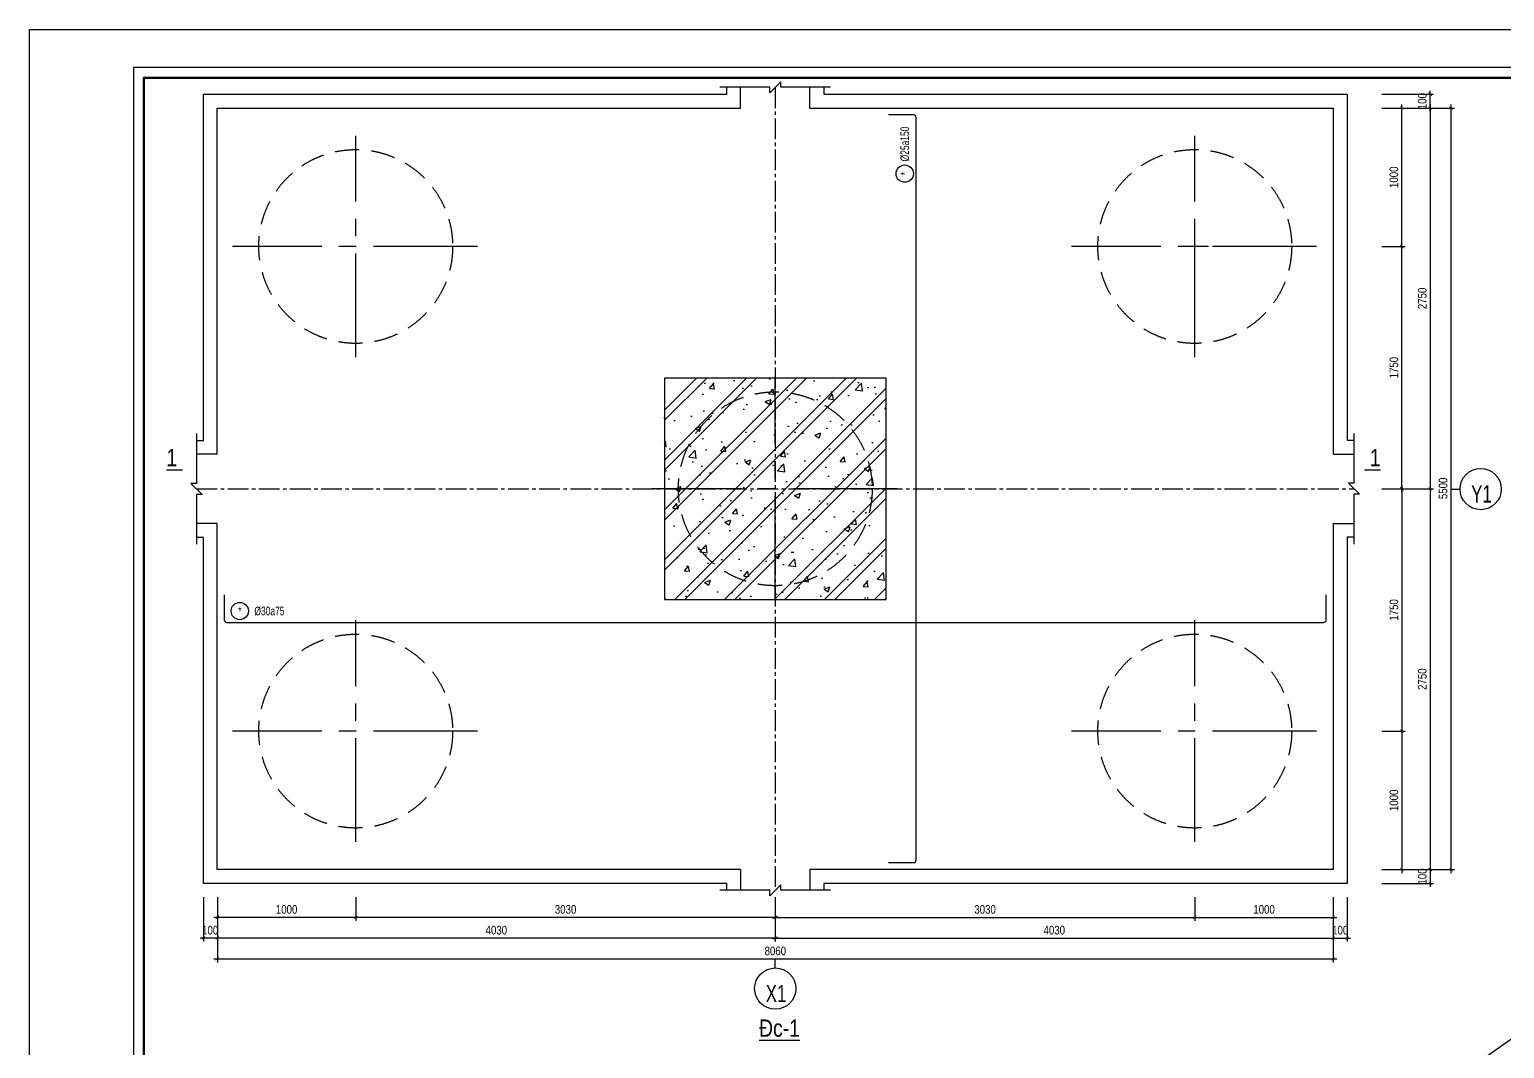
# Model space of a CAD drawing. Extents: x 71 to 2424299, y -14 to 1061502.
# Drawn here: x 1086424 to 1097078, y 528948 to 536307 of the extents above; entities that cross this region are included whole.
import ezdxf
from ezdxf.enums import TextEntityAlignment as Align

# ---------------------------------------------------------------- set-up
doc = ezdxf.new("R2010")
doc.units = 0
doc.header["$LTSCALE"] = 1000
doc.header["$MEASUREMENT"] = 0
doc.header["$PDMODE"] = 3
doc.linetypes.add('CENTER2', pattern=[1.125, 0.75, -0.125, 0.125, -0.125])
doc.linetypes.add('HIDDEN', pattern=[0.375, 0.25, -0.125])
doc.layers.get('0').update_dxf_attribs({"linetype": 'CONTINUOUS'})
doc.layers.get('Defpoints').update_dxf_attribs({"linetype": 'CONTINUOUS'})
for name, color, linetype in [('CDC-KHUNGTEN', 7, 'CONTINUOUS'), ('CDC.01.AXIS', 160, 'CENTER2'), ('CDC.02.DIM', 1, 'CONTINUOUS'), ('CDC.03.BORDER', 3, 'CONTINUOUS'), ('CDC.04.HIDDEN', 8, 'HIDDEN'), ('CDC.05.STEEL', 4, 'CONTINUOUS'), ('CDC.06.TEXT', 2, 'CONTINUOUS'), ('CDC.09.COLUMN', 4, 'CONTINUOUS'), ('CDC.10.HATCH', 9, 'CONTINUOUS'), ('CDC.11.NOTE', 8, 'CONTINUOUS'), ('CDC.12.PILE', 7, 'CONTINUOUS'), ('CDC.14.STEELNUM', 9, 'CONTINUOUS')]:
    doc.layers.add(name, color=color, linetype=linetype)
doc.layers.add('KCS_Plotter', color=11, linetype='CONTINUOUS', plot=False)
doc.styles.add('ARIAL', font='arial.ttf', dxfattribs={"width": 0.8})
doc.dimstyles.new('25', dxfattribs={"dimscale": 25, "dimtxt": 2.5, "dimasz": 1, "dimexe": 1, "dimexo": 0, "dimgap": 1, "dimtad": 1, "dimdec": 0, "dimdsep": 46, "dimtxsty": 'ARIAL', "dimblk": 'ARCHTICK', "dimcen": 1, "dimdle": 1, "dimclrd": 256, "dimclre": 256, "dimclrt": 2, "dimadec": 0, "dimazin": 0, "dimtfac": 0.00072, "dimtdec": 0, "dimtix": 1, "dimtmove": 2, "dimatfit": 3, "dimldrblk": 'ARCHTICK', "dimfxl": 1, "dimtolj": 1, "dimarcsym": 0})

# ---------------------------------------------------------------- blocks, each defined once
blk = doc.blocks.new('_ArchTick')
at = {"color": 0, "linetype": 'ByBlock', "const_width": 0.15}
blk.add_lwpolyline([(-0.5, -0.5), (0.5, 0.5)], dxfattribs=at)
blk = doc.blocks.new('*D36')
at = {"layer": 'CDC.02.DIM', "lineweight": -2, "transparency": 16777216}
for p, q in [((1087781, 530040), (1087781, 529720)), ((1091811, 530040), (1091811, 529720)), ((1091836, 529745), (1087756, 529745))]:
    blk.add_line(p, q, dxfattribs=at)
at = {"layer": 'Defpoints', "color": 0, "transparency": 16777216}
for p in [(1087781, 530040), (1091811, 530040), (1087781, 529745)]:
    blk.add_point(p, dxfattribs=at)
at = {"layer": 'CDC.02.DIM', "lineweight": -2, "transparency": 16777216, "xscale": 25, "yscale": 25, "zscale": 25, "rotation": 180}
blk.add_blockref('_ArchTick', (1087781, 529745), dxfattribs=at)
at = {"layer": 'CDC.02.DIM', "lineweight": -2, "transparency": 16777216, "xscale": 25, "yscale": 25, "zscale": 25}
blk.add_blockref('_ArchTick', (1091811, 529745), dxfattribs=at)
at = {"layer": 'CDC.02.DIM', "color": 2, "transparency": 16777216, "insert": (1089796, 529802), "char_height": 62.5, "attachment_point": 5, "style": 'ARIAL'}
blk.add_mtext('\\A1;4030', dxfattribs=at)
blk = doc.blocks.new('*D37')
at = {"layer": 'CDC.02.DIM', "lineweight": -2, "transparency": 16777216}
for p, q in [((1087681, 530040), (1087681, 529720)), ((1087781, 530040), (1087781, 529720)), ((1087806, 529745), (1087656, 529745))]:
    blk.add_line(p, q, dxfattribs=at)
at = {"layer": 'Defpoints', "color": 0, "transparency": 16777216}
for p in [(1087681, 530040), (1087781, 530040), (1087681, 529745)]:
    blk.add_point(p, dxfattribs=at)
at = {"layer": 'CDC.02.DIM', "lineweight": -2, "transparency": 16777216, "xscale": 25, "yscale": 25, "zscale": 25, "rotation": 180}
blk.add_blockref('_ArchTick', (1087681, 529745), dxfattribs=at)
at = {"layer": 'CDC.02.DIM', "lineweight": -2, "transparency": 16777216, "xscale": 25, "yscale": 25, "zscale": 25}
blk.add_blockref('_ArchTick', (1087781, 529745), dxfattribs=at)
at = {"layer": 'CDC.02.DIM', "color": 2, "transparency": 16777216, "insert": (1087729, 529802), "char_height": 62.5, "attachment_point": 5, "style": 'ARIAL'}
blk.add_mtext('\\A1;100', dxfattribs=at)
blk = doc.blocks.new('*D38')
at = {"layer": 'CDC.02.DIM', "lineweight": -2, "transparency": 16777216}
for p, q in [((1091811, 530040), (1091811, 529720)), ((1095841, 530040), (1095841, 529720)), ((1091786, 529745), (1095866, 529745))]:
    blk.add_line(p, q, dxfattribs=at)
at = {"layer": 'Defpoints', "color": 0, "transparency": 16777216}
for p in [(1091811, 530040), (1095841, 530040), (1095841, 529745)]:
    blk.add_point(p, dxfattribs=at)
at = {"layer": 'CDC.02.DIM', "lineweight": -2, "transparency": 16777216, "xscale": 25, "yscale": 25, "zscale": 25, "rotation": 180}
blk.add_blockref('_ArchTick', (1091811, 529745), dxfattribs=at)
at = {"layer": 'CDC.02.DIM', "lineweight": -2, "transparency": 16777216, "xscale": 25, "yscale": 25, "zscale": 25}
blk.add_blockref('_ArchTick', (1095841, 529745), dxfattribs=at)
at = {"layer": 'CDC.02.DIM', "color": 2, "transparency": 16777216, "insert": (1093826, 529802), "char_height": 62.5, "attachment_point": 5, "style": 'ARIAL'}
blk.add_mtext('\\A1;4030', dxfattribs=at)
blk = doc.blocks.new('*D39')
at = {"layer": 'CDC.02.DIM', "lineweight": -2, "transparency": 16777216}
for p, q in [((1095841, 530040), (1095841, 529720)), ((1095941, 530040), (1095941, 529720)), ((1095816, 529745), (1095966, 529745))]:
    blk.add_line(p, q, dxfattribs=at)
at = {"layer": 'Defpoints', "color": 0, "transparency": 16777216}
for p in [(1095841, 530040), (1095941, 530040), (1095941, 529745)]:
    blk.add_point(p, dxfattribs=at)
at = {"layer": 'CDC.02.DIM', "lineweight": -2, "transparency": 16777216, "xscale": 25, "yscale": 25, "zscale": 25, "rotation": 180}
blk.add_blockref('_ArchTick', (1095841, 529745), dxfattribs=at)
at = {"layer": 'CDC.02.DIM', "lineweight": -2, "transparency": 16777216, "xscale": 25, "yscale": 25, "zscale": 25}
blk.add_blockref('_ArchTick', (1095941, 529745), dxfattribs=at)
at = {"layer": 'CDC.02.DIM', "color": 2, "transparency": 16777216, "insert": (1095891, 529802), "char_height": 62.5, "attachment_point": 5, "style": 'ARIAL'}
blk.add_mtext('\\A1;100', dxfattribs=at)
blk = doc.blocks.new('*D40')
at = {"layer": 'CDC.02.DIM', "lineweight": -2, "transparency": 16777216}
for p, q in [((1087781, 530040), (1087781, 529570)), ((1095841, 530040), (1095841, 529570)), ((1087756, 529595), (1095866, 529595))]:
    blk.add_line(p, q, dxfattribs=at)
at = {"layer": 'Defpoints', "color": 0, "transparency": 16777216}
for p in [(1087781, 530040), (1095841, 530040), (1095841, 529595)]:
    blk.add_point(p, dxfattribs=at)
at = {"layer": 'CDC.02.DIM', "lineweight": -2, "transparency": 16777216, "xscale": 25, "yscale": 25, "zscale": 25, "rotation": 180}
blk.add_blockref('_ArchTick', (1087781, 529595), dxfattribs=at)
at = {"layer": 'CDC.02.DIM', "lineweight": -2, "transparency": 16777216, "xscale": 25, "yscale": 25, "zscale": 25}
blk.add_blockref('_ArchTick', (1095841, 529595), dxfattribs=at)
at = {"layer": 'CDC.02.DIM', "color": 2, "transparency": 16777216, "insert": (1091811, 529652), "char_height": 62.5, "attachment_point": 5, "style": 'ARIAL'}
blk.add_mtext('\\A1;8060', dxfattribs=at)
blk = doc.blocks.new('*D41')
at = {"layer": 'CDC.02.DIM', "lineweight": -2, "transparency": 16777216}
for p, q in [((1088781, 530040), (1088781, 529870)), ((1091811, 530040), (1091811, 529870)), ((1091836, 529895), (1088756, 529895))]:
    blk.add_line(p, q, dxfattribs=at)
at = {"layer": 'Defpoints', "color": 0, "transparency": 16777216}
for p in [(1088781, 530040), (1091811, 530040), (1088781, 529895)]:
    blk.add_point(p, dxfattribs=at)
at = {"layer": 'CDC.02.DIM', "lineweight": -2, "transparency": 16777216, "xscale": 25, "yscale": 25, "zscale": 25, "rotation": 180}
blk.add_blockref('_ArchTick', (1088781, 529895), dxfattribs=at)
at = {"layer": 'CDC.02.DIM', "lineweight": -2, "transparency": 16777216, "xscale": 25, "yscale": 25, "zscale": 25}
blk.add_blockref('_ArchTick', (1091811, 529895), dxfattribs=at)
at = {"layer": 'CDC.02.DIM', "color": 2, "transparency": 16777216, "insert": (1090296, 529952), "char_height": 62.5, "attachment_point": 5, "style": 'ARIAL'}
blk.add_mtext('\\A1;3030', dxfattribs=at)
blk = doc.blocks.new('*D42')
at = {"layer": 'CDC.02.DIM', "lineweight": -2, "transparency": 16777216}
for p, q in [((1091811, 530040), (1091811, 529870)), ((1094841, 530040), (1094841, 529870)), ((1091786, 529895), (1094866, 529895))]:
    blk.add_line(p, q, dxfattribs=at)
at = {"layer": 'Defpoints', "color": 0, "transparency": 16777216}
for p in [(1091811, 530040), (1094841, 530040), (1094841, 529895)]:
    blk.add_point(p, dxfattribs=at)
at = {"layer": 'CDC.02.DIM', "lineweight": -2, "transparency": 16777216, "xscale": 25, "yscale": 25, "zscale": 25, "rotation": 180}
blk.add_blockref('_ArchTick', (1091811, 529895), dxfattribs=at)
at = {"layer": 'CDC.02.DIM', "lineweight": -2, "transparency": 16777216, "xscale": 25, "yscale": 25, "zscale": 25}
blk.add_blockref('_ArchTick', (1094841, 529895), dxfattribs=at)
at = {"layer": 'CDC.02.DIM', "color": 2, "transparency": 16777216, "insert": (1093326, 529952), "char_height": 62.5, "attachment_point": 5, "style": 'ARIAL'}
blk.add_mtext('\\A1;3030', dxfattribs=at)
blk = doc.blocks.new('*D43')
at = {"layer": 'CDC.02.DIM', "lineweight": -2, "transparency": 16777216}
for p, q in [((1096541, 535765), (1096541, 532965)), ((1096191, 535740), (1096566, 535740)), ((1096191, 532990), (1096566, 532990))]:
    blk.add_line(p, q, dxfattribs=at)
at = {"layer": 'Defpoints', "color": 0, "transparency": 16777216}
for p in [(1096191, 535740), (1096191, 532990), (1096541, 532990)]:
    blk.add_point(p, dxfattribs=at)
at = {"layer": 'CDC.02.DIM', "lineweight": -2, "transparency": 16777216, "xscale": 25, "yscale": 25, "zscale": 25}
for p, rotation in [((1096541, 535740), 90), ((1096541, 532990), 270)]:
    blk.add_blockref('_ArchTick', p, dxfattribs=dict(at, rotation=rotation))
at = {"layer": 'CDC.02.DIM', "color": 2, "transparency": 16777216, "insert": (1096484, 534365), "char_height": 62.5, "attachment_point": 5, "rotation": 90, "style": 'ARIAL'}
blk.add_mtext('\\A1;2750', dxfattribs=at)
blk = doc.blocks.new('*D44')
at = {"layer": 'CDC.02.DIM', "lineweight": -2, "transparency": 16777216}
for p, q in [((1096541, 533015), (1096541, 530215)), ((1096191, 532990), (1096566, 532990)), ((1096191, 530240), (1096566, 530240))]:
    blk.add_line(p, q, dxfattribs=at)
at = {"layer": 'Defpoints', "color": 0, "transparency": 16777216}
for p in [(1096191, 532990), (1096191, 530240), (1096541, 530240)]:
    blk.add_point(p, dxfattribs=at)
at = {"layer": 'CDC.02.DIM', "lineweight": -2, "transparency": 16777216, "xscale": 25, "yscale": 25, "zscale": 25}
for p, rotation in [((1096541, 532990), 90), ((1096541, 530240), 270)]:
    blk.add_blockref('_ArchTick', p, dxfattribs=dict(at, rotation=rotation))
at = {"layer": 'CDC.02.DIM', "color": 2, "transparency": 16777216, "insert": (1096484, 531615), "char_height": 62.5, "attachment_point": 5, "rotation": 90, "style": 'ARIAL'}
blk.add_mtext('\\A1;2750', dxfattribs=at)
blk = doc.blocks.new('*D45')
at = {"layer": 'CDC.02.DIM', "lineweight": -2, "transparency": 16777216}
for p, q in [((1096691, 535765), (1096691, 530215)), ((1096191, 535740), (1096716, 535740)), ((1096191, 530240), (1096716, 530240))]:
    blk.add_line(p, q, dxfattribs=at)
at = {"layer": 'Defpoints', "color": 0, "transparency": 16777216}
for p in [(1096191, 535740), (1096191, 530240), (1096691, 530240)]:
    blk.add_point(p, dxfattribs=at)
at = {"layer": 'CDC.02.DIM', "lineweight": -2, "transparency": 16777216, "xscale": 25, "yscale": 25, "zscale": 25}
for p, rotation in [((1096691, 535740), 90), ((1096691, 530240), 270)]:
    blk.add_blockref('_ArchTick', p, dxfattribs=dict(at, rotation=rotation))
at = {"layer": 'CDC.02.DIM', "color": 2, "transparency": 16777216, "insert": (1096634, 532993), "char_height": 62.5, "attachment_point": 5, "rotation": 90, "style": 'ARIAL'}
blk.add_mtext('\\A1;5500', dxfattribs=at)
blk = doc.blocks.new('*D46')
at = {"layer": 'CDC.02.DIM', "lineweight": -2, "transparency": 16777216}
for p, q in [((1096191, 535840), (1096566, 535840)), ((1096541, 535715), (1096541, 535865)), ((1096191, 535740), (1096566, 535740))]:
    blk.add_line(p, q, dxfattribs=at)
at = {"layer": 'Defpoints', "color": 0, "transparency": 16777216}
for p in [(1096191, 535840), (1096541, 535840), (1096191, 535740)]:
    blk.add_point(p, dxfattribs=at)
at = {"layer": 'CDC.02.DIM', "lineweight": -2, "transparency": 16777216, "xscale": 25, "yscale": 25, "zscale": 25}
for p, rotation in [((1096541, 535840), 90), ((1096541, 535740), 270)]:
    blk.add_blockref('_ArchTick', p, dxfattribs=dict(at, rotation=rotation))
at = {"layer": 'CDC.02.DIM', "color": 2, "transparency": 16777216, "insert": (1096484, 535790), "char_height": 62.5, "attachment_point": 5, "rotation": 90, "style": 'ARIAL'}
blk.add_mtext('\\A1;100', dxfattribs=at)
blk = doc.blocks.new('*D47')
at = {"layer": 'CDC.02.DIM', "lineweight": -2, "transparency": 16777216}
for p, q in [((1096191, 530240), (1096566, 530240)), ((1096541, 530265), (1096541, 530115)), ((1096191, 530140), (1096566, 530140))]:
    blk.add_line(p, q, dxfattribs=at)
at = {"layer": 'Defpoints', "color": 0, "transparency": 16777216}
for p in [(1096191, 530240), (1096191, 530140), (1096541, 530140)]:
    blk.add_point(p, dxfattribs=at)
at = {"layer": 'CDC.02.DIM', "lineweight": -2, "transparency": 16777216, "xscale": 25, "yscale": 25, "zscale": 25}
for p, rotation in [((1096541, 530240), 90), ((1096541, 530140), 270)]:
    blk.add_blockref('_ArchTick', p, dxfattribs=dict(at, rotation=rotation))
at = {"layer": 'CDC.02.DIM', "color": 2, "transparency": 16777216, "insert": (1096484, 530190), "char_height": 62.5, "attachment_point": 5, "rotation": 90, "style": 'ARIAL'}
blk.add_mtext('\\A1;100', dxfattribs=at)
blk = doc.blocks.new('*D48')
at = {"layer": 'CDC.02.DIM', "lineweight": -2, "transparency": 16777216}
for p, q in [((1096191, 534740), (1096361, 534740)), ((1096336, 532965), (1096336, 534765)), ((1096191, 532990), (1096361, 532990))]:
    blk.add_line(p, q, dxfattribs=at)
at = {"layer": 'Defpoints', "color": 0, "transparency": 16777216}
for p in [(1096191, 534740), (1096336, 534740), (1096191, 532990)]:
    blk.add_point(p, dxfattribs=at)
at = {"layer": 'CDC.02.DIM', "lineweight": -2, "transparency": 16777216, "xscale": 25, "yscale": 25, "zscale": 25}
for p, rotation in [((1096336, 534740), 90), ((1096336, 532990), 270)]:
    blk.add_blockref('_ArchTick', p, dxfattribs=dict(at, rotation=rotation))
at = {"layer": 'CDC.02.DIM', "color": 2, "transparency": 16777216, "insert": (1096279, 533865), "char_height": 62.5, "attachment_point": 5, "rotation": 90, "style": 'ARIAL'}
blk.add_mtext('\\A1;1750', dxfattribs=at)
blk = doc.blocks.new('*D49')
at = {"layer": 'CDC.02.DIM', "lineweight": -2, "transparency": 16777216}
for p, q in [((1096336, 533015), (1096336, 531215)), ((1096191, 532990), (1096361, 532990)), ((1096191, 531240), (1096361, 531240))]:
    blk.add_line(p, q, dxfattribs=at)
at = {"layer": 'Defpoints', "color": 0, "transparency": 16777216}
for p in [(1096191, 532990), (1096191, 531240), (1096336, 531240)]:
    blk.add_point(p, dxfattribs=at)
at = {"layer": 'CDC.02.DIM', "lineweight": -2, "transparency": 16777216, "xscale": 25, "yscale": 25, "zscale": 25}
for p, rotation in [((1096336, 532990), 90), ((1096336, 531240), 270)]:
    blk.add_blockref('_ArchTick', p, dxfattribs=dict(at, rotation=rotation))
at = {"layer": 'CDC.02.DIM', "color": 2, "transparency": 16777216, "insert": (1096279, 532115), "char_height": 62.5, "attachment_point": 5, "rotation": 90, "style": 'ARIAL'}
blk.add_mtext('\\A1;1750', dxfattribs=at)
blk = doc.blocks.new('D1400')
at = {"layer": 'CDC.01.AXIS'}
for p, q in [((0, -800), (0, 800)), ((879, 0), (-891, 0))]:
    blk.add_line(p, q, dxfattribs=at)
at = {"layer": 'CDC.04.HIDDEN', "ltscale": 0.7}
blk.add_circle((0, 0), 700, dxfattribs=at)
blk = doc.blocks.new('*D199')
at = {"layer": 'CDC.02.DIM', "lineweight": -2, "transparency": 16777216}
for p, q in [((1087781, 530040), (1087781, 529870)), ((1088781, 530040), (1088781, 529870)), ((1088806, 529895), (1087756, 529895))]:
    blk.add_line(p, q, dxfattribs=at)
at = {"layer": 'Defpoints', "color": 0, "transparency": 16777216}
for p in [(1087781, 530040), (1088781, 530040), (1087781, 529895)]:
    blk.add_point(p, dxfattribs=at)
at = {"layer": 'CDC.02.DIM', "lineweight": -2, "transparency": 16777216, "xscale": 25, "yscale": 25, "zscale": 25, "rotation": 180}
blk.add_blockref('_ArchTick', (1087781, 529895), dxfattribs=at)
at = {"layer": 'CDC.02.DIM', "lineweight": -2, "transparency": 16777216, "xscale": 25, "yscale": 25, "zscale": 25}
blk.add_blockref('_ArchTick', (1088781, 529895), dxfattribs=at)
at = {"layer": 'CDC.02.DIM', "color": 2, "transparency": 16777216, "insert": (1088281, 529952), "char_height": 62.5, "attachment_point": 5, "style": 'ARIAL'}
blk.add_mtext('\\A1;1000', dxfattribs=at)
blk = doc.blocks.new('*D200')
at = {"layer": 'CDC.02.DIM', "lineweight": -2, "transparency": 16777216}
for p, q in [((1094841, 530040), (1094841, 529870)), ((1095841, 530040), (1095841, 529870)), ((1094816, 529895), (1095866, 529895))]:
    blk.add_line(p, q, dxfattribs=at)
at = {"layer": 'Defpoints', "color": 0, "transparency": 16777216}
for p in [(1094841, 530040), (1095841, 530040), (1095841, 529895)]:
    blk.add_point(p, dxfattribs=at)
at = {"layer": 'CDC.02.DIM', "lineweight": -2, "transparency": 16777216, "xscale": 25, "yscale": 25, "zscale": 25, "rotation": 180}
blk.add_blockref('_ArchTick', (1094841, 529895), dxfattribs=at)
at = {"layer": 'CDC.02.DIM', "lineweight": -2, "transparency": 16777216, "xscale": 25, "yscale": 25, "zscale": 25}
blk.add_blockref('_ArchTick', (1095841, 529895), dxfattribs=at)
at = {"layer": 'CDC.02.DIM', "color": 2, "transparency": 16777216, "insert": (1095341, 529952), "char_height": 62.5, "attachment_point": 5, "style": 'ARIAL'}
blk.add_mtext('\\A1;1000', dxfattribs=at)
blk = doc.blocks.new('*D201')
at = {"layer": 'CDC.02.DIM', "lineweight": -2, "transparency": 16777216}
for p, q in [((1096191, 531240), (1096361, 531240)), ((1096336, 531265), (1096336, 530215)), ((1096191, 530240), (1096361, 530240))]:
    blk.add_line(p, q, dxfattribs=at)
at = {"layer": 'Defpoints', "color": 0, "transparency": 16777216}
for p in [(1096191, 531240), (1096191, 530240), (1096336, 530240)]:
    blk.add_point(p, dxfattribs=at)
at = {"layer": 'CDC.02.DIM', "lineweight": -2, "transparency": 16777216, "xscale": 25, "yscale": 25, "zscale": 25}
for p, rotation in [((1096336, 531240), 90), ((1096336, 530240), 270)]:
    blk.add_blockref('_ArchTick', p, dxfattribs=dict(at, rotation=rotation))
at = {"layer": 'CDC.02.DIM', "color": 2, "transparency": 16777216, "insert": (1096279, 530740), "char_height": 62.5, "attachment_point": 5, "rotation": 90, "style": 'ARIAL'}
blk.add_mtext('\\A1;1000', dxfattribs=at)
blk = doc.blocks.new('*D202')
at = {"layer": 'CDC.02.DIM', "lineweight": -2, "transparency": 16777216}
for p, q in [((1096336, 534715), (1096336, 535765)), ((1096191, 535740), (1096361, 535740)), ((1096191, 534740), (1096361, 534740))]:
    blk.add_line(p, q, dxfattribs=at)
at = {"layer": 'Defpoints', "color": 0, "transparency": 16777216}
for p in [(1096191, 535740), (1096336, 535740), (1096191, 534740)]:
    blk.add_point(p, dxfattribs=at)
at = {"layer": 'CDC.02.DIM', "lineweight": -2, "transparency": 16777216, "xscale": 25, "yscale": 25, "zscale": 25}
for p, rotation in [((1096336, 535740), 90), ((1096336, 534740), 270)]:
    blk.add_blockref('_ArchTick', p, dxfattribs=dict(at, rotation=rotation))
at = {"layer": 'CDC.02.DIM', "color": 2, "transparency": 16777216, "insert": (1096279, 535240), "char_height": 62.5, "attachment_point": 5, "rotation": 90, "style": 'ARIAL'}
blk.add_mtext('\\A1;1000', dxfattribs=at)
blk = doc.blocks.new('KHUNG TEN')
at = {"layer": 'CDC-KHUNGTEN', "color": 8}
blk.add_lwpolyline([(75096, 1100), (83000, 1100), (83000, 58300), (3000, 58300), (3000, 1100), (75096, 1100)], dxfattribs=at)
at = {"layer": 'CDC-KHUNGTEN', "color": 255, "lineweight": 60}
blk.add_lwpolyline([(74900, 1400), (74900, 58000), (3300, 58000), (3300, 1400), (74900, 1400)], close=True, dxfattribs=at)
at = {"layer": 'Defpoints', "color": 1, "ltscale": 0.2}
blk.add_lwpolyline([(0, 0), (0, 59400), (84100, 59400), (84100, 0), (0, 0)], close=True, dxfattribs=at)

msp = doc.modelspace()

# ---------------------------------------------------------------- hatches: boundary and pattern name
at = {"layer": 'CDC.10.HATCH'}
h = msp.add_hatch(dxfattribs=at)
h.set_pattern_fill('CHAU-01', color=256, scale=60, style=0, pattern_type=2)
h.set_pattern_definition([(50, (0, 0), (430.35611, -37.65128), [45, -495]), (355, (0, 0), (-83.2508, 451.31528), [36, -396]), (100.4514, (35.86, -3.14), (347.10563, 413.66373), [38.24411, -420.68527]), (46.1842, (0, 120), (640.34463, -99.3114), [67.5, -742.5]), (96.6356, (53.36, 111.7), (560.79762, 584.47072), [57.36617, -631.0278]), (351.1842, (0, 120), (560.79717, 584.47116), [54, -594]), (21, (60, 90), (358.14423, -241.57133), [45, -495]), (326, (60, 90), (145.9892, 435.09003), [36, -396]), (71.4514, (89.85, 69.87), (504.13358, 193.5183), [38.24411, -420.68527]), (37.5, (0, 0), (7.295913, 199.736312), [0, -391.2, 0, -402, 0, -397.5]), (7.5, (0, 0), (157.841722, 236.647027), [0, -229.2, 0, -382.2, 0, -151.5]), (327.5, (-133.8, 0), (320.293462, -13.532923), [0, -150, 0, -468, 0, -621]), (317.5, (-193.8, 0), (349.9117, 60.06299), [0, -195, 0, -310.8, 0, -441]), (45, (0, 0), (-180.31223, 180.31223), []), (45, (0, 73.5), (-180.31223, 180.31223), [])])
h.paths.add_polyline_path([(1091010.52, 533790.05), (1091010.52, 532190.05), (1092610.52, 532190.05), (1092610.52, 533790.05)])

# ---------------------------------------------------------------- linework, layer by layer
at = {"layer": 'CDC.01.AXIS', "ltscale": 0.2}
for p, q in [((1091810.52, 535890.05), (1091810.52, 530090.05)), ((1087630.53, 532990.05), (1095990.51, 532990.05))]:
    msp.add_line(p, q, dxfattribs=at)
at = {"layer": 'CDC.01.AXIS'}
for p, q in [((1094840.5, 534640.05), (1094840.5, 534840.05)), ((1094940.5, 534740.05), (1094740.5, 534740.05))]:
    msp.add_line(p, q, dxfattribs=at)
at = {"layer": 'CDC.03.BORDER'}
for p, q in [((1091560.52, 535740.05), (1091560.52, 535890.05)), ((1092060.52, 535740.05), (1092060.52, 535890.05)), ((1087780.53, 533239.02), (1087630.53, 533239.02)), ((1095840.51, 533240.05), (1095990.51, 533240.05)), ((1087780.53, 532739.02), (1087630.53, 532739.02)), ((1095840.51, 532740.05), (1095990.51, 532740.05)), ((1091560.52, 530240.05), (1091560.52, 530090.05)), ((1092060.52, 530240.05), (1092060.52, 530090.05))]:
    msp.add_line(p, q, dxfattribs=at)
at = {"layer": 'CDC.03.BORDER', "elevation": 0}
for points in [[(1087780.53, 533239.02), (1087780.53, 535740.05), (1091560.52, 535740.05)], [(1092060.52, 535740.05), (1095840.51, 535740.05), (1095840.51, 533240.05)], [(1091560.52, 530240.05), (1087780.53, 530240.05), (1087780.53, 532739.02)], [(1095840.51, 532740.05), (1095840.51, 530240.05), (1092060.52, 530240.05)]]:
    msp.add_lwpolyline(points, dxfattribs=at)
at = {"layer": 'CDC.05.STEEL', "elevation": 0}
for points in [[(1092628.34, 530290.05), (1092808.34, 530290.05, 0.41421356), (1092828.34, 530310.05), (1092828.34, 535670.05, 0.41421356), (1092808.34, 535690.05), (1092628.34, 535690.05)], [(1087830.53, 532224.82), (1087830.53, 532044.82, 0.41421356), (1087850.53, 532024.82), (1095770.51, 532024.82, 0.41421356), (1095790.51, 532044.82), (1095790.51, 532224.82)]]:
    msp.add_lwpolyline(points, format="xyb", dxfattribs=at)
at = {"layer": 'CDC.09.COLUMN', "elevation": 0}
msp.add_lwpolyline([(1091010.52, 532190.05), (1092610.52, 532190.05), (1092610.52, 533790.05), (1091010.52, 533790.05)], close=True, dxfattribs=at)
at = {"layer": 'CDC.11.NOTE'}
for p, q in [((1091460.52, 535840.05), (1091460.52, 535890.05)), ((1095940.51, 533340.05), (1095990.51, 533340.05)), ((1096690.51, 532988.11), (1096756.44, 532988.11)), ((1091810.52, 529529.29), (1091810.52, 529595.22))]:
    msp.add_line(p, q, dxfattribs=at)
at = {"layer": 'CDC.11.NOTE', "elevation": 0}
for points in [[(1092210.52, 535890.05), (1091850.52, 535890.05), (1091850.52, 535930.05), (1091770.52, 535850.05), (1091770.52, 535890.05), (1091410.52, 535890.05)], [(1092160.52, 535890.05), (1092160.52, 535840.05), (1095940.51, 535840.05), (1095940.51, 533340.05)], [(1087630.53, 533339.02), (1087680.53, 533339.02), (1087680.53, 535840.05), (1091460.52, 535840.05)], [(1087630.53, 533389.02), (1087630.53, 533029.02), (1087590.53, 533029.02), (1087670.53, 532949.02), (1087630.53, 532949.02), (1087630.53, 532589.02)], [(1095990.51, 533390.05), (1095990.51, 533030.05), (1095950.51, 533030.05), (1096030.51, 532950.05), (1095990.51, 532950.05), (1095990.51, 532590.05)], [(1091460.52, 530090.05), (1091460.52, 530140.05), (1087680.53, 530140.05), (1087680.53, 532639.02), (1087630.53, 532639.02)], [(1095990.51, 532640.05), (1095940.51, 532640.05), (1095940.51, 530140.05), (1092160.52, 530140.05), (1092160.52, 530090.05)], [(1092210.52, 530090.05), (1091850.52, 530090.05), (1091850.52, 530130.05), (1091770.52, 530050.05), (1091770.52, 530090.05), (1091410.52, 530090.05)]]:
    msp.add_lwpolyline(points, dxfattribs=at)
at = {"layer": 'CDC.11.NOTE'}
for centre in [(1096905.58, 532988.11), (1091810.52, 529380.15)]:
    msp.add_circle(centre, 149.14, dxfattribs=at)
at = {"layer": 'CDC.14.STEELNUM'}
for centre in [(1092745.84, 535266.07), (1087943.21, 532107.32)]:
    msp.add_circle(centre, 62.5, dxfattribs=at)
at = {"layer": 'KCS_Plotter'}
msp.add_line((1107449.18, 536307.16), (1086424.18, 521457.16), dxfattribs=at)

# ---------------------------------------------------------------- block references
at = {"layer": 'CDC.06.TEXT', "xscale": 0.2499999999982123, "yscale": 0.2499999999982123, "zscale": 0.2499999999982123}
msp.add_blockref('KHUNG TEN', (1086424.18, 521457.16), dxfattribs=at)
at = {"layer": 'CDC.12.PILE'}
for p in [(1088780.54, 534740.05), (1094840.5, 534740.05), (1091810.52, 532990.05), (1088780.53, 531240.05), (1094840.51, 531240.05)]:
    msp.add_blockref('D1400', p, dxfattribs=at)

# ---------------------------------------------------------------- texts
at = {"layer": 'CDC.06.TEXT', "style": 'ARIAL', "width": 0.7}
msp.add_text('%%C25a150', height=62.5, rotation=90, dxfattribs=at).set_placement((1092745.84, 535480.1), align=Align.MIDDLE_CENTER)
at = {"layer": 'CDC.06.TEXT', "style": 'ARIAL'}
for s, height, width, p in [('%%U1 ', 125, 0.8, (1087470.9, 533214.86, 0)), ('%%U 1', 125, 0.8, (1096124.62, 533214.86, 0)), ('%%C30a75', 62.5, 0.7, (1088157.23, 532107.32)), ('%%UĐc-1', 125, 0.8, (1091841.15, 529094.98))]:
    msp.add_text(s, height=height, dxfattribs=dict(at, width=width)).set_placement(p, align=Align.MIDDLE_CENTER)
at = {"layer": 'CDC.06.TEXT', "char_height": 125, "width": 116.16, "attachment_point": 8, "line_spacing_factor": 0.938532}
for s, insert in [('{\\fArial|b0|i0|c0|p34;\\W0.7;Y1}', (1096911.5, 532890.44)), ('{\\fArial|b0|i0|c0|p34;\\W0.7;X1}', (1091816.44, 529282.48))]:
    msp.add_mtext(s, dxfattribs=dict(at, insert=insert))
at = {"layer": 'CDC.14.STEELNUM', "style": 'ARIAL', "width": 0.7}
msp.add_text('*', height=62.5, rotation=90, dxfattribs=at).set_placement((1092745.84, 535266.07), align=Align.MIDDLE_CENTER)
msp.add_text('*', height=62.5, dxfattribs=at).set_placement((1087943.21, 532107.32), align=Align.MIDDLE_CENTER)

# ---------------------------------------------------------------- dimensions: what is measured, and where the dimension line sits
at = {"layer": 'CDC.02.DIM'}
for base, p1, p2, picture, middle in [((1096540.51, 535840.05), (1096190.51, 535740.05), (1096190.51, 535840.05), '*D46', (1096483.6, 535790.05)), ((1096690.51, 530240.05), (1096190.51, 535740.05), (1096190.51, 530240.05), '*D45', (1096633.6, 532993.05)), ((1096540.51, 530140.05), (1096190.51, 530240.05), (1096190.51, 530140.05), '*D47', (1096483.6, 530190.05))]:
    dim = msp.add_linear_dim(base=base, p1=p1, p2=p2, angle=90, dimstyle='25', dxfattribs=at)
    dim.commit()
    dim.dimension.update_dxf_attribs({"geometry": picture, "text_midpoint": middle, "dimtype": 160})
for base, p1, p2, angle, picture, middle in [((1096540.51, 532990.05), (1096190.51, 535740.05), (1096190.51, 532990.05), 90, '*D43', (1096483.6, 534365.05)), ((1096335.51, 535740.05), (1096190.51, 534740.05), (1096190.51, 535740.05), 90, '*D202', (1096278.6, 535240.05)), ((1096335.51, 534740.05), (1096190.51, 532990.05), (1096190.51, 534740.05), 90, '*D48', (1096278.6, 533865.05)), ((1096540.51, 530240.05), (1096190.51, 532990.05), (1096190.51, 530240.05), 90, '*D44', (1096483.6, 531615.05)), ((1096335.51, 531240.05), (1096190.51, 532990.05), (1096190.51, 531240.05), 270, '*D49', (1096278.6, 532115.05)), ((1096335.51, 530240.05), (1096190.51, 531240.05), (1096190.51, 530240.05), 270, '*D201', (1096278.6, 530740.05))]:
    dim = msp.add_linear_dim(base=base, p1=p1, p2=p2, angle=angle, dimstyle='25', dxfattribs=at)
    dim.commit()
    dim.dimension.update_dxf_attribs({"geometry": picture, "text_midpoint": middle})
for base, p1, p2, picture, middle in [((1087680.53, 529745.22), (1087780.53, 530040.05), (1087680.53, 530040.05), '*D37', (1087729.09, 529802.13)), ((1095940.51, 529745.22), (1095840.51, 530040.05), (1095940.51, 530040.05), '*D39', (1095890.51, 529802.13))]:
    dim = msp.add_linear_dim(base=base, p1=p1, p2=p2, dimstyle='25', dxfattribs=at)
    dim.commit()
    dim.dimension.update_dxf_attribs({"geometry": picture, "text_midpoint": middle, "dimtype": 160})
for base, p1, p2, picture, middle in [((1087780.53, 529745.22), (1091810.52, 530040.05), (1087780.53, 530040.05), '*D36', (1089795.53, 529802.15)), ((1095840.51, 529595.22), (1087780.53, 530040.05), (1095840.51, 530040.05), '*D40', (1091810.52, 529652.13)), ((1087780.53, 529895.22), (1088780.54, 530040.05), (1087780.53, 530040.05), '*D199', (1088280.54, 529952.13)), ((1088780.54, 529895.22), (1091810.52, 530040.05), (1088780.54, 530040.05), '*D41', (1090295.53, 529952.15)), ((1095840.51, 529745.22), (1091810.52, 530040.05), (1095840.51, 530040.05), '*D38', (1093825.52, 529802.15)), ((1094840.5, 529895.22), (1091810.52, 530040.05), (1094840.5, 530040.05), '*D42', (1093325.51, 529952.15)), ((1095840.51, 529895.22), (1094840.5, 530040.05), (1095840.51, 530040.05), '*D200', (1095340.51, 529952.13))]:
    dim = msp.add_linear_dim(base=base, p1=p1, p2=p2, dimstyle='25', dxfattribs=at)
    dim.commit()
    dim.dimension.update_dxf_attribs({"geometry": picture, "text_midpoint": middle})

doc.saveas('drawing.dxf')
